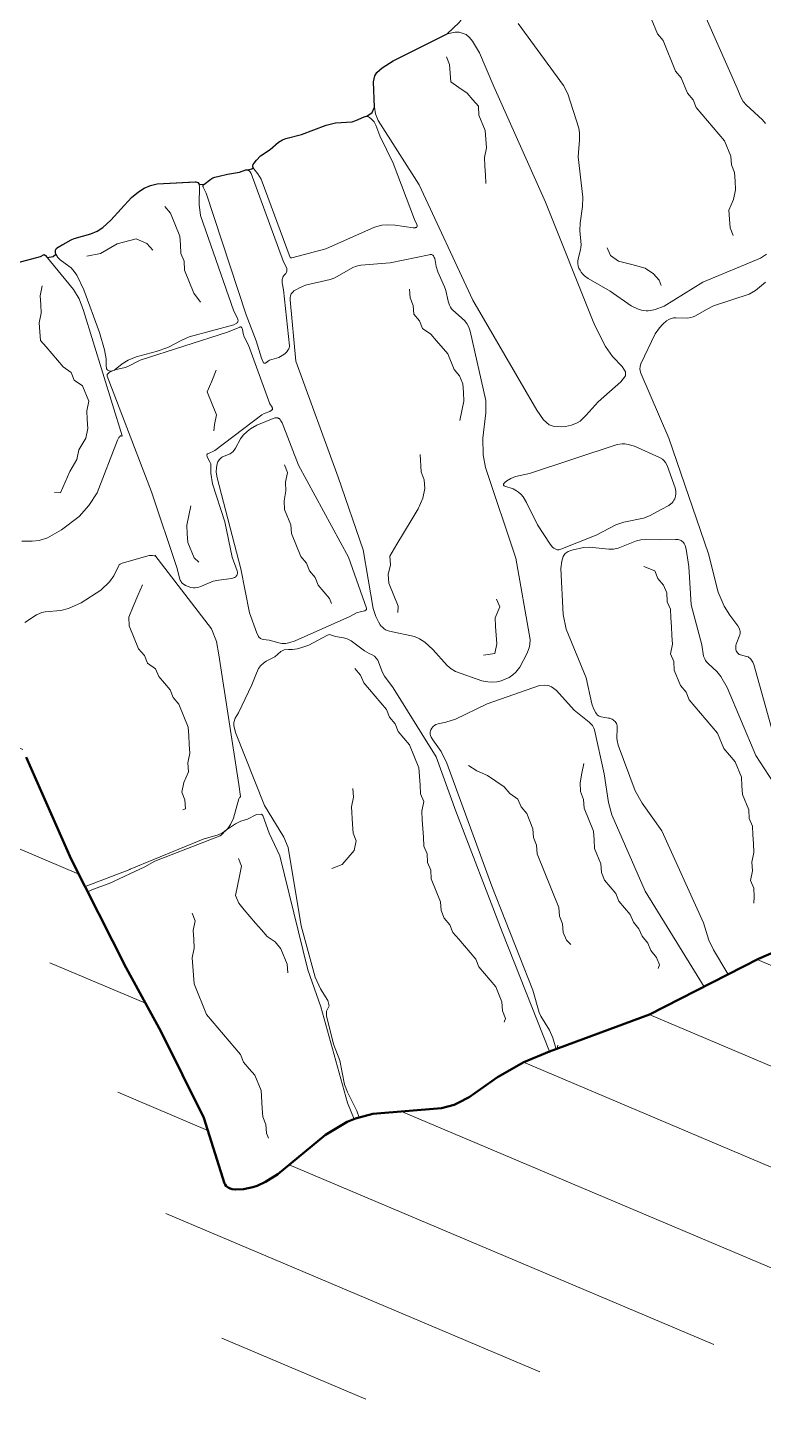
# Model space of a CAD drawing. Header units: millimetres. Extents: x -3113 to 15022, y -19591 to 4665.
# Drawn here: x -1673 to -1113, y -14263 to -13203 of the extents above; entities that cross this region are included whole.
import ezdxf

# ---------------------------------------------------------------- set-up
doc = ezdxf.new("R2010")
doc.units = ezdxf.units.MM
for name, color, linetype, lineweight in [('0A-cutline', 7, 'Continuous', 50), ('0A-detail', 7, 'Continuous', 18), ('0A-detail-detail', 7, 'Continuous', 13), ('0T-hatch', 7, 'Continuous', 9)]:
    doc.layers.add(name, color=color, linetype=linetype, lineweight=lineweight)
picture_1 = doc.add_image_def('image7.png', size_in_pixel=(1920, 1080))

msp = doc.modelspace()

# ---------------------------------------------------------------- hatches: boundary and pattern name
at = {"layer": '0T-hatch'}
h = msp.add_hatch(dxfattribs=at)
h.set_pattern_fill('JIS_WOOD', color=256, scale=100)
h.set_pattern_definition([(337.0514, (1306.61, -963.68), (27.57044, 65.1143), [])])
h.paths.add_polyline_path([(-1022.4, -13893), (-1080.8, -13898.9), (-1091.2, -13901.2), (-1116.5, -13912.2), (-1199.3, -13954.5), (-1269.9, -13980.7), (-1270.4, -13981.5), (-1270.5, -13981), (-1275.5, -13982.8), (-1295.1, -13990.8), (-1315.2, -14002.2), (-1342.7, -14021.7), (-1357.8, -14025.8), (-1409.9, -14030.2), (-1423.1, -14033.7), (-1429.4, -14036.3), (-1446, -14046.2), (-1482.4, -14076), (-1496.2, -14085), (-1514.8, -14088.9), (-1522.1, -14085.3), (-1538.7, -14033.2), (-1571, -13967.7), (-1597.7, -13919.1), (-1639.5, -13836.2), (-1673.9, -13758.6), (-1707, -13680.6), (-1742.1, -13588.4), (-1767.3, -13492.5), (-1786.2, -13412.5), (-1804, -13373.9), (-1849.1, -13290.4), (-1874.2, -13233), (-1902.2, -13138.2), (-1931.6, -13043.7), (-1948.7, -12997.4), (-1985.3, -12921), (-2024, -12845.7), (-2050.4, -12788.7), (-2053.6, -12784.1), (-2054.4, -12779.9), (-2059.5, -12769), (-2087.7, -12701.4), (-2092.8, -12610.5), (-2093.8, -12575.9), (-2097.3, -12551.1), (-2106.2, -12512.8), (-2120, -12469.2), (-2138.2, -12429.3), (-2158.7, -12386.4), (-2145.8, -12392.7), (-2142.8, -12393.6), (-2139.7, -12394), (-2107.1, -12392.7), (-2101, -12399.4), (-2097.8, -12410.1), (-2097.1, -12411.9), (-2096.1, -12413.5), (-2094.9, -12415.1), (-2093.4, -12416.4), (-2091.7, -12417.5), (-2090, -12418.2), (-2088.2, -12418.4), (-2086.4, -12418.1), (-2084.7, -12417.4), (-2081.3, -12415.6), (-2076.2, -12413.4), (-2073, -12411.7), (-2060.7, -12402.8), (-2002.2, -12379.7), (-1994.3, -12375.4), (-1986.7, -12369.6), (-1985.4, -12368.2), (-1984.8, -12366.6), (-1985.1, -12364.9), (-1987, -12359.2), (-1987.1, -12350), (-1989, -12333.4), (-1996.5, -12302.8), (-1994, -12301.5), (-1990.5, -12306.6), (-1991, -12313.2), (-1991, -12315.3), (-1990.8, -12316.5), (-1990.3, -12318), (-1989.6, -12319.4), (-1988.3, -12321), (-1987.5, -12321.8), (-1986.3, -12322.6), (-1979.5, -12326.1), (-1973.9, -12330.3), (-1972.6, -12331), (-1971.1, -12331.3), (-1969.7, -12331.2), (-1968.1, -12330.8), (-1966.8, -12330.3), (-1955.6, -12324.2), (-1934.8, -12317.2), (-1913.4, -12306.4), (-1912.1, -12305.4), (-1910.9, -12303.8), (-1910.6, -12303), (-1910.5, -12301.5), (-1910.8, -12299.9), (-1911.2, -12298.3), (-1916.9, -12283.5), (-1920, -12274.5), (-1921.1, -12272.6), (-1921.7, -12271.9), (-1922.8, -12270.9), (-1924, -12270), (-1928.4, -12267.7), (-1923.3, -12265.1), (-1922.4, -12266.3), (-1921.2, -12267.4), (-1914.7, -12272.3), (-1911.1, -12280.8), (-1910.4, -12282.1), (-1904.6, -12290.2), (-1904.9, -12299), (-1904.6, -12300.7), (-1904, -12302.2), (-1903, -12303.3), (-1901.7, -12303.7), (-1900.1, -12303.5), (-1889.3, -12301), (-1883.5, -12298.6), (-1875.6, -12293.8), (-1848.5, -12270.7), (-1846.8, -12268.1), (-1846.1, -12266.8), (-1845.6, -12265.3), (-1844.8, -12262.3), (-1841, -12225.4), (-1830.8, -12221), (-1824.7, -12226.1), (-1823.9, -12226.6), (-1823, -12226.9), (-1814.2, -12229), (-1808.7, -12229.7), (-1802.4, -12229.5), (-1796.1, -12228.3), (-1793.1, -12227.2), (-1792.3, -12226.7), (-1791.6, -12226.2), (-1790.7, -12225.2), (-1786.7, -12219.6), (-1781.4, -12216.4), (-1764.6, -12209.3), (-1758.1, -12205.8), (-1756, -12204.1), (-1754.2, -12202.1), (-1748, -12192.8), (-1737.4, -12182.9), (-1722.6, -12177.4), (-1719.7, -12184.7), (-1718.4, -12192.2), (-1715.7, -12202.6), (-1713, -12220.1), (-1712.2, -12222.3), (-1711.2, -12224), (-1710, -12225.3), (-1708.5, -12225.8), (-1706.5, -12225.6), (-1704.1, -12224.6), (-1694.3, -12219.3), (-1628.1, -12196), (-1610.8, -12185.5), (-1603.3, -12179.1), (-1600.8, -12176), (-1599.6, -12173.9), (-1599.1, -12172.5), (-1598.5, -12170.6), (-1598.2, -12168.7), (-1598.1, -12167.4), (-1600, -12149.1), (-1603, -12137.9), (-1597.8, -12126.4), (-1584.1, -12120.5), (-1495.6, -12074.7), (-1483.4, -12069.2), (-1474.5, -12087.8), (-1473.2, -12089.6), (-1471.7, -12091.1), (-1470.5, -12092), (-1469.3, -12092.6), (-1467.9, -12092.9), (-1466.7, -12092.9), (-1461.3, -12091.7), (-1454.4, -12092.9), (-1451.6, -12093.1), (-1449, -12092.9), (-1446.2, -12092.3), (-1442.3, -12090.8), (-1421.8, -12079.5), (-1416.3, -12075.2), (-1413.4, -12072.1), (-1412.6, -12070.9), (-1412.1, -12069.4), (-1412.1, -12068.3), (-1413.1, -12064.5), (-1413.5, -12058.7), (-1414.4, -12054.7), (-1419.8, -12040.5), (-1415.9, -12038.7), (-1333.2, -11983.3), (-1319.3, -11971.6), (-1310.9, -11961.8), (-1304.2, -11950.3), (-1292.2, -11916.3), (-1290.2, -11905.4), (-1290.1, -11894), (-1293, -11877.6), (-1334.6, -11786.8), (-1368.7, -11709.4), (-1398.5, -11614.4), (-1435.7, -11521.8), (-1449, -11476.5), (-1450.7, -11472.9), (-1451.9, -11471.1), (-1453, -11469.9), (-1454.2, -11468.9), (-1456.1, -11467.8), (-1458.1, -11467), (-1461.5, -11466.3), (-1466.2, -11466.2), (-1472.2, -11467), (-1481.2, -11470), (-1515.3, -11475.4), (-1518.6, -11476.5), (-1523.2, -11478.8), (-1526.2, -11480.8), (-1529, -11483.2), (-1540.1, -11495.2), (-1552, -11492), (-1553.7, -11491.8), (-1554.6, -11491.9), (-1556.2, -11492.1), (-1558.7, -11492.9), (-1568.5, -11498), (-1587.2, -11504.9), (-1608.2, -11515.4), (-1619.3, -11516.8), (-1639, -11516.5), (-1652.8, -11514.4), (-1661.9, -11512.3), (-1665.3, -11512), (-1667, -11512), (-1670.6, -11512.6), (-1693.7, -11520.5), (-1724.1, -11522.4), (-1725.8, -11522.8), (-1729.2, -11523.9), (-1732.3, -11525.5), (-1735.1, -11527.6), (-1736.3, -11528.9), (-1747.1, -11544.2), (-1759, -11558.2), (-1774.6, -11580.9), (-1783.4, -11583.8), (-1799.7, -11581.4), (-1803.3, -11581.2), (-1808.4, -11581.9), (-1815.6, -11584.5), (-1823.5, -11589), (-1836.6, -11574.6), (-1879, -11484.2), (-1912.6, -11406.6), (-1928.6, -11367.5), (-1974.9, -11386.4), (-1958.7, -11426), (-1924.6, -11504.8), (-1878.6, -11602.8), (-2209.7, -12395.6), (-2183.5, -12450.5), (-2166.8, -12487.2), (-2154.4, -12526), (-2146.5, -12560.2), (-2143.7, -12580.2), (-2142.7, -12612.7), (-2137.1, -12712.7), (-2105.3, -12789.1), (-2068.9, -12867.6), (-2030.1, -12943.2), (-1994.8, -13017), (-1978.9, -13059.8), (-1950.1, -13152.7), (-1921.3, -13250.1), (-1894.1, -13312.3), (-1848.8, -13396.2), (-1833.7, -13428.9), (-1815.8, -13504.6), (-1789.8, -13603.7), (-1753.3, -13699.2), (-1719.8, -13778.4), (-1684.7, -13857.6), (-1642, -13942.4), (-1615.4, -13990.8), (-1585.2, -14051.9), (-1569.1, -14102.7), (-1498.2, -14260.3), (-689.4, -14133.8), (-219.7, -14754.3), (-180.8, -14739), (-152.6, -14664.2), (-150.5, -14645.3), (-150.4, -14638.2), (-151.9, -14624.1), (-154.5, -14614.1), (-185.5, -14549.8), (-227.5, -14460.3), (-261.1, -14367.6), (-295.8, -14275.4), (-338.5, -14186.4), (-373.8, -14094.5), (-405.1, -14001.4), (-429.6, -13934.3), (-432.4, -13928.7), (-434.4, -13926), (-435.4, -13924.9), (-436.7, -13923.7), (-438.7, -13922.5), (-440.1, -13921.8), (-443, -13920.8), (-463.4, -13917.3), (-481.5, -13911.6), (-506.3, -13906.5), (-513, -13897.9), (-516.9, -13889.4), (-548.2, -13796.3), (-565.1, -13749.5), (-565.9, -13748), (-567.9, -13745.2), (-569.1, -13743.9), (-571.1, -13742.4), (-572.6, -13741.5), (-575.7, -13740.3), (-579.6, -13739.4), (-586.7, -13738.8), (-590.2, -13738.8), (-631.1, -13745.4), (-724.1, -13779.8), (-759.7, -13792.9), (-804.9, -13802.4), (-811.4, -13804.9), (-872, -13835.7), (-962.5, -13867.7)])
h.paths.add_polyline_path([(-1903.6, -11729.3), (-1787.8, -12015.1), (-1628.5, -11950.6), (-1744.3, -11664.7)], flags=24)
h.paths.add_polyline_path([(-832.6, -14046.5), (-716.8, -14332.4), (-557.5, -14267.9), (-673.3, -13982)], flags=24)

# ---------------------------------------------------------------- linework, layer by layer
at = {"layer": '0A-cutline', "lineweight": 30}
msp.add_lwpolyline([(-1681, -13382.2), (-1662.9, -13377.4), (-1660.2, -13375.8), (-1659.2, -13376.5), (-1657.8, -13378.1), (-1653.4, -13377.4), (-1651.2, -13375.6), (-1651.6, -13374.3), (-1651.6, -13372.6), (-1651, -13371.6), (-1650, -13370.6), (-1639.6, -13364.6), (-1637.2, -13363.6), (-1637.2, -13363.6), (-1624.7, -13360.2), (-1619.9, -13358.1), (-1615.5, -13355.2), (-1609.5, -13349.8), (-1593.8, -13332.5), (-1588.4, -13328), (-1584, -13325.3), (-1579.2, -13323.3), (-1574.2, -13322), (-1544.6, -13320.5), (-1543.1, -13321), (-1542.1, -13322.3), (-1538.7, -13322.6), (-1533.4, -13318.4), (-1531.8, -13317.5), (-1530.2, -13316.9), (-1526.9, -13316.3), (-1520.7, -13314.6), (-1511.4, -13313.2), (-1506.6, -13311.3), (-1505.1, -13311.3), (-1502.1, -13310.7), (-1501.1, -13309.8), (-1501.4, -13308.5), (-1501, -13307.3), (-1500.4, -13306.3), (-1498.5, -13303.9), (-1495.4, -13300.8), (-1488.2, -13295.8), (-1481.8, -13290.4), (-1478.8, -13288.5), (-1476.3, -13287.4), (-1464.3, -13284.4), (-1445.5, -13277.3), (-1438.5, -13275.6), (-1425.7, -13274.7), (-1422.9, -13273.9), (-1416.5, -13270.9), (-1414.5, -13270.6), (-1410.6, -13267.8), (-1408.7, -13263.6), (-1409.4, -13244.3), (-1408.5, -13239.9), (-1407, -13237.2), (-1402.8, -13233.7), (-1394.6, -13228.4), (-1353.5, -13207.9), (-1344.4, -13199.1)], dxfattribs=at)
at = {"layer": '0A-cutline'}
msp.add_lwpolyline([(-1091.2, -13901.2), (-1116.5, -13912.2), (-1199.3, -13954.5), (-1275.5, -13982.8), (-1295.1, -13990.8), (-1315.2, -14002.2), (-1336.6, -14017.4), (-1345, -14021.9), (-1348.2, -14023.2), (-1357.8, -14025.8), (-1409.9, -14030.2), (-1423.1, -14033.7), (-1429.4, -14036.3), (-1446, -14046.2), (-1482.4, -14076), (-1491.6, -14082), (-1498, -14085), (-1501.4, -14086.1), (-1508.5, -14087.6), (-1514.3, -14087.8), (-1517, -14087.5), (-1518.7, -14087), (-1520.2, -14086.3), (-1521.5, -14085.2), (-1522.4, -14083.9), (-1522.8, -14083.2), (-1538.7, -14033.2), (-1571, -13967.7), (-1597.7, -13919.1), (-1639.5, -13836.2), (-1673.9, -13758.6)], dxfattribs=at)
at = {"layer": '0A-detail'}
for points in [[(-1111.1, -13276.2), (-1113.5, -13273.2), (-1125.8, -13262), (-1128, -13259.4), (-1129.9, -13256.1), (-1132.6, -13249.3), (-1132.6, -13249.3), (-1170.9, -13162.3)], [(-1329.2, -13172.9), (-1333.7, -13181.2), (-1338.3, -13191.1), (-1344.4, -13199.1), (-1353.5, -13207.9)], [(-1299.4, -13199.9), (-1264.9, -13247.2), (-1261.5, -13253.6), (-1253.2, -13279.6), (-1252.6, -13283.1), (-1252.6, -13288.5), (-1253.6, -13301.4), (-1250.1, -13332.2), (-1250.3, -13339.3), (-1252.3, -13352), (-1252.4, -13357.5), (-1251.5, -13368.4), (-1251.6, -13370.2), (-1251.9, -13372.3), (-1253.7, -13379.1), (-1253.9, -13380.9), (-1253.9, -13382.7), (-1253.6, -13384.6), (-1253.1, -13386.3), (-1252.3, -13387.8), (-1251.3, -13389.4), (-1250.2, -13390.8), (-1249, -13392), (-1246.1, -13394.1), (-1229.3, -13403.7), (-1213.4, -13414.9), (-1208.6, -13417.2), (-1205.4, -13418.2), (-1202, -13418.7), (-1200.3, -13418.7), (-1198.4, -13418.5), (-1195.1, -13417.8), (-1188.2, -13415.1), (-1158.8, -13396.9), (-1115, -13378.6), (-1110.3, -13375.7)], [(-1408.7, -13263.6), (-1410.6, -13267.8), (-1414.7, -13270.7)], [(-1501.1, -13309.7), (-1502.1, -13310.7), (-1505.3, -13311.4)], [(-1538.7, -13322.6), (-1542.3, -13322.3)], [(-1677.2, -13594), (-1669.4, -13594.2), (-1664, -13593.5), (-1657.7, -13591.5), (-1646.9, -13585.6), (-1633.6, -13575.3), (-1626.1, -13567), (-1619.9, -13557.3), (-1604.4, -13517.2), (-1603.3, -13515.3), (-1602.8, -13514.6), (-1602.4, -13514.3), (-1602.2, -13514.1), (-1602, -13514), (-1601.9, -13514), (-1601.8, -13514), (-1601.7, -13514), (-1601.6, -13514), (-1601.1, -13514.1), (-1601, -13514.2), (-1601, -13514.2), (-1601, -13514.2), (-1601, -13514.2), (-1601, -13514.1), (-1601, -13514.1), (-1601, -13514.1), (-1600.9, -13514.1), (-1600.9, -13514.1), (-1600.9, -13514.1), (-1600.9, -13514.1), (-1600.9, -13514.1), (-1600.9, -13514), (-1600.9, -13513.9), (-1630.2, -13418.5), (-1633.5, -13409.7), (-1637.8, -13402.5), (-1658.9, -13376.9), (-1659.5, -13376.3), (-1659.8, -13376.1), (-1660, -13376), (-1660.1, -13376), (-1660.2, -13376), (-1660.3, -13376), (-1660.4, -13376), (-1660.5, -13376), (-1662.9, -13377.4), (-1681, -13382.2)], [(-1651.2, -13375.6), (-1653.4, -13377.4), (-1657.8, -13378.1)], [(-1111.2, -13396.8), (-1118.7, -13403.2), (-1123.6, -13406.1), (-1150.8, -13414.9), (-1156.1, -13417.6), (-1164.4, -13422.6), (-1166.2, -13423.3), (-1167.9, -13423.9), (-1170.3, -13424.4), (-1179.3, -13424), (-1181.2, -13424.1), (-1182, -13424.3), (-1183, -13424.6), (-1184.7, -13425.4), (-1186.4, -13426.4), (-1189.3, -13428.9), (-1191.9, -13431.6), (-1195, -13436.3), (-1206, -13459.1), (-1206.5, -13460.9), (-1206.6, -13461.7), (-1206.7, -13462.6), (-1206.5, -13464.4), (-1206.1, -13466.3), (-1184.7, -13515.8), (-1154.5, -13603.7), (-1147.1, -13632.9), (-1142.5, -13643.5), (-1138.3, -13650.4), (-1132.1, -13658.6), (-1131.2, -13660.3), (-1130.9, -13661.1), (-1130.6, -13662), (-1130.5, -13662.8), (-1130.4, -13663.6), (-1130.5, -13664.5), (-1130.7, -13665.4), (-1133.5, -13672.6), (-1133.7, -13673.6), (-1133.8, -13674.6), (-1133.8, -13675.2), (-1133.7, -13676.6), (-1133.4, -13677.5), (-1133, -13678.4), (-1132.5, -13679.2), (-1132, -13679.7), (-1131.1, -13680.4), (-1130.2, -13680.7), (-1125.5, -13681.9), (-1124.4, -13682.3), (-1123.8, -13682.7), (-1123, -13683.2), (-1122.4, -13683.9), (-1121.8, -13684.6), (-1120.8, -13686.3), (-1120, -13688.1), (-1101, -13756.4)], [(-1169.4, -13613.5), (-1171.5, -13600.3), (-1172.3, -13597.5), (-1173, -13595.9), (-1173.5, -13595.2), (-1174, -13594.5), (-1174.7, -13594), (-1175.3, -13593.6), (-1176, -13593.3), (-1176.8, -13593), (-1177.6, -13592.9), (-1179.5, -13592.8), (-1191.5, -13593.2), (-1202.4, -13592.8), (-1205.9, -13593.1), (-1209.4, -13593.9), (-1223.2, -13599.4), (-1226.7, -13600.1), (-1230.4, -13600.2), (-1245.2, -13598.6), (-1249.7, -13598.9), (-1258.5, -13601), (-1261.4, -13602), (-1262.2, -13602.4), (-1262.9, -13602.9), (-1263.5, -13603.4), (-1264.2, -13604.2), (-1264.6, -13605), (-1265.1, -13605.8), (-1266.2, -13609.4), (-1266.9, -13614.9), (-1265, -13650), (-1262.8, -13661.2), (-1247.7, -13698.3), (-1243.3, -13718), (-1242, -13721.5), (-1240.3, -13724.9), (-1239.8, -13725.6), (-1238.9, -13726.6), (-1238.5, -13726.9), (-1237.8, -13727.3), (-1237, -13727.6), (-1236.1, -13727.9), (-1230.5, -13728.8), (-1229.5, -13729), (-1228.6, -13729.3), (-1227.8, -13729.7), (-1227, -13730.2), (-1226.2, -13730.8), (-1225.6, -13731.5), (-1225, -13732.3), (-1224.6, -13733), (-1224.3, -13733.8), (-1224.1, -13734.6), (-1223.9, -13736.4), (-1224.2, -13744.1), (-1224, -13746), (-1223.2, -13749.5), (-1210.4, -13784.2), (-1205, -13793.7), (-1190.1, -13814.7), (-1158.2, -13884.7), (-1154.2, -13897.9), (-1150.8, -13905.2), (-1140.5, -13922.3), (-1139.9, -13923.6), (-1139.8, -13924.1), (-1139.8, -13924.1)], [(-1629.1, -13856.9), (-1628.3, -13856.7), (-1594.9, -13844), (-1594.8, -13843.9), (-1594.7, -13843.9), (-1594.7, -13843.9), (-1594.7, -13843.9), (-1594.7, -13843.9), (-1594.7, -13843.9), (-1594.7, -13843.9), (-1594.7, -13843.9), (-1594.7, -13843.9), (-1594.7, -13843.9), (-1594.7, -13843.9), (-1594.7, -13843.9), (-1539.1, -13821.1), (-1527.6, -13817.8), (-1524.8, -13816.5), (-1522.5, -13814.9), (-1520.4, -13812.8), (-1518.3, -13809.9), (-1516.1, -13805), (-1512.1, -13790.3), (-1511.8, -13789.7), (-1511.6, -13789.4), (-1511.5, -13789.3), (-1511.4, -13789.2), (-1511.3, -13789.2), (-1511.2, -13789.1), (-1511.1, -13789.1), (-1510.8, -13789.1), (-1510.8, -13789.1), (-1510.8, -13789.1), (-1510.8, -13789), (-1510.7, -13789), (-1510.7, -13789), (-1510.7, -13789), (-1510.7, -13789), (-1510.7, -13788.9), (-1510.7, -13788.9), (-1510.6, -13788.5), (-1512, -13779.3), (-1527.2, -13680.6), (-1529, -13670.5), (-1532.7, -13660.9), (-1575.8, -13604.8), (-1575.8, -13604.8), (-1575.8, -13604.8), (-1575.8, -13604.8), (-1575.4, -13605.3), (-1575.3, -13605.4), (-1575.3, -13605.5), (-1575.3, -13605.5), (-1575.3, -13605.5), (-1575.3, -13605.6), (-1575.3, -13605.6), (-1575.3, -13605.6), (-1575.3, -13605.6), (-1575.3, -13605.6), (-1575.4, -13605.6), (-1575.4, -13605.6), (-1575.4, -13605.6), (-1575.5, -13605.6), (-1577.8, -13605.1), (-1580.3, -13605.1), (-1600.8, -13610.8), (-1601.8, -13611.3), (-1602.4, -13611.7), (-1603, -13612.2), (-1603.6, -13613.1), (-1607.1, -13620.5), (-1610.3, -13625.1), (-1617, -13631.4), (-1632.1, -13641.1), (-1641.6, -13645.4), (-1647.4, -13646.9), (-1659.5, -13647.8), (-1661.9, -13648.4), (-1666, -13650.3), (-1674.8, -13656)], [(-1169.4, -13613.5), (-1167.6, -13642.6), (-1159.7, -13673), (-1158.2, -13681.6), (-1157.9, -13682.7), (-1157.4, -13683.8), (-1156.8, -13685), (-1156.2, -13685.8), (-1154.6, -13687.5), (-1148.1, -13693.3), (-1145.1, -13697.1), (-1140.4, -13705.6), (-1118.4, -13757.3), (-1105.4, -13777.6)], [(-1275.5, -13982.8), (-1311.6, -13891.5), (-1346.7, -13799.8), (-1361.9, -13758.2), (-1394.4, -13705.8), (-1401, -13696.8), (-1402.6, -13694), (-1406.3, -13684.8), (-1408.7, -13681.6), (-1410.5, -13680.6), (-1412.9, -13679.6), (-1416.3, -13677.6), (-1426.5, -13669.9), (-1429.4, -13668.5), (-1432.2, -13667.8), (-1438.4, -13666.6), (-1443, -13665.3), (-1444.5, -13665.7), (-1458.8, -13673.2), (-1464.8, -13675.4), (-1467.7, -13676.1), (-1471.1, -13676.5), (-1474.1, -13676.5), (-1477.6, -13676.9), (-1479.9, -13678.2), (-1484.5, -13682.1), (-1491.2, -13685.5), (-1493.2, -13686.9), (-1495.5, -13689.1), (-1497, -13691.1), (-1498.6, -13694.6), (-1502, -13703.6), (-1512.2, -13724.7), (-1514.8, -13729), (-1515.8, -13732.1), (-1515.9, -13734.5), (-1514.5, -13739.7), (-1492.4, -13795.3), (-1477.7, -13819.4), (-1474.5, -13827.3), (-1464.5, -13887.1), (-1453.9, -13926.2), (-1449.9, -13935), (-1444.3, -13943.9), (-1443.1, -13948), (-1445.2, -13951.9), (-1445.3, -13955.6), (-1439.9, -13977.1), (-1435, -13989.6), (-1431.5, -14007.8), (-1429.3, -14013.7), (-1422.2, -14027.9), (-1420.5, -14033)], [(-1157.9, -13933.4), (-1202.8, -13860.6), (-1228.2, -13802.4), (-1230.6, -13793), (-1233.9, -13771.2), (-1241.3, -13737.8), (-1241.7, -13736.6), (-1242.2, -13735.6), (-1242.8, -13734.5), (-1243.6, -13733.6), (-1245.4, -13732), (-1256.8, -13722.8), (-1270.3, -13707.7), (-1272.1, -13706.2), (-1274.1, -13705), (-1275.7, -13704.3), (-1277.3, -13704), (-1279.5, -13703.8), (-1283.1, -13704.1), (-1323, -13718), (-1347, -13729.7), (-1354.5, -13731.9), (-1360.3, -13733.1), (-1362, -13733.8), (-1363, -13734.4), (-1363.8, -13735), (-1364.4, -13735.6), (-1365.2, -13736.6), (-1365.8, -13737.7), (-1366.1, -13738.3), (-1366.3, -13739.2), (-1366.4, -13740), (-1366.4, -13740.5), (-1366.4, -13741.1), (-1366.1, -13742.2), (-1365.7, -13743.3), (-1364.4, -13745.5), (-1358.1, -13754.2), (-1353.6, -13763.1), (-1319.3, -13856.7), (-1288.1, -13936), (-1283.4, -13952.9), (-1282.2, -13955.7), (-1275.4, -13966.4), (-1273.1, -13972.2), (-1270.8, -13980.1), (-1270.6, -13980.5), (-1270.4, -13980.8), (-1270.3, -13980.9), (-1270.3, -13981), (-1270.2, -13981), (-1270.1, -13981), (-1270, -13980.9), (-1269.9, -13980.7), (-1269.8, -13980.5), (-1269.2, -13977.9)], [(-1522.8, -13815), (-1514.6, -13809.3), (-1510.5, -13807.4), (-1505.4, -13805.7), (-1498.5, -13802.2), (-1494.7, -13802.1), (-1493.6, -13803.1), (-1489, -13816.5), (-1480.7, -13833.7), (-1459.4, -13920.6), (-1449.5, -13948.6), (-1429.2, -14021.9), (-1424.3, -14034.2)], [(-1522.8, -13815), (-1524, -13816.4), (-1525.2, -13817.7), (-1526.2, -13818.4), (-1575.8, -13837.8), (-1583.6, -13842), (-1610.6, -13854.8), (-1623.3, -13859.3), (-1627, -13861.2)]]:
    msp.add_lwpolyline(points, dxfattribs=at)
for points in [[(-1242.8, -13425.6), (-1278.6, -13336), (-1317.9, -13247.8), (-1328.7, -13222.4), (-1334.2, -13213.5), (-1336.3, -13210.7), (-1339, -13208.4), (-1344.4, -13206.6), (-1347.2, -13206.6), (-1353.5, -13207.9), (-1394.6, -13228.4), (-1402.8, -13233.7), (-1407, -13237.2), (-1408.5, -13239.9), (-1409.4, -13244.3), (-1408.7, -13263.6), (-1407.9, -13268.7), (-1405.9, -13273.9), (-1374.6, -13322.7), (-1333.8, -13410.5), (-1285.2, -13494.4), (-1280.2, -13501.8), (-1275.7, -13505.5), (-1272.8, -13506.5), (-1266.7, -13507), (-1263.4, -13506.8), (-1258.7, -13505.8), (-1254.5, -13504.1), (-1252.2, -13502.7), (-1247.6, -13498.2), (-1238.4, -13487.9), (-1221.2, -13472.7), (-1217.6, -13468.1), (-1217.6, -13465.2), (-1220.2, -13461.2), (-1227.5, -13453.4), (-1232.8, -13445.8), (-1240.9, -13429.8)], [(-1378.3, -13349.1), (-1394.5, -13306.2), (-1404.6, -13285.6), (-1407.7, -13277.4), (-1409.1, -13274.9), (-1410.4, -13273.2), (-1411.5, -13272.2), (-1412.4, -13271.6), (-1413.4, -13271.1), (-1414.1, -13270.8), (-1414.7, -13270.7), (-1415.4, -13270.7), (-1416, -13270.8), (-1416.7, -13271), (-1422.9, -13273.9), (-1425.7, -13274.7), (-1438.5, -13275.6), (-1445.5, -13277.3), (-1464.3, -13284.4), (-1476.3, -13287.4), (-1478.8, -13288.5), (-1481.8, -13290.4), (-1488.2, -13295.8), (-1495.4, -13300.8), (-1498.5, -13303.9), (-1500.4, -13306.3), (-1501, -13307.3), (-1501.2, -13308), (-1501.3, -13308.3), (-1501.3, -13308.6), (-1501.3, -13309), (-1501.2, -13309.3), (-1501.1, -13309.6), (-1501, -13309.9), (-1500.6, -13310.5), (-1497.4, -13314.3), (-1494.9, -13318.6), (-1472.8, -13378), (-1472.7, -13378.2), (-1472.6, -13378.3), (-1472.5, -13378.3), (-1472.4, -13378.4), (-1472.2, -13378.4), (-1472.1, -13378.5), (-1471.7, -13378.5), (-1445.7, -13371.5), (-1408.6, -13355.1), (-1403.1, -13353.6), (-1398.8, -13353.2), (-1393, -13353.5), (-1379.4, -13355.6), (-1378.1, -13355.5), (-1377.7, -13355.5), (-1377.4, -13355.4), (-1377.1, -13355.3), (-1376.8, -13355.2), (-1376.7, -13355.1), (-1376.6, -13355), (-1376.5, -13354.9), (-1376.4, -13354.7), (-1376.4, -13354.6), (-1376.3, -13354.5), (-1376.3, -13354.3), (-1376.3, -13354.2), (-1376.3, -13353.8), (-1376.5, -13353.1), (-1378.3, -13349.1)], [(-1478, -13381.3), (-1502.7, -13314.1), (-1503.3, -13313), (-1503.8, -13312.4), (-1504.3, -13312), (-1504.6, -13311.8), (-1504.9, -13311.6), (-1505.2, -13311.4), (-1505.5, -13311.4), (-1505.8, -13311.3), (-1506.1, -13311.3), (-1506.4, -13311.3), (-1507, -13311.5), (-1511.4, -13313.2), (-1520.7, -13314.6), (-1526.9, -13316.3), (-1530.2, -13316.9), (-1531.8, -13317.5), (-1533.4, -13318.4), (-1538.7, -13322.6), (-1538.9, -13322.9), (-1539.1, -13323.1), (-1539.2, -13323.4), (-1539.3, -13323.6), (-1539.3, -13324), (-1539.2, -13324.3), (-1539.1, -13324.6), (-1536.8, -13329.1), (-1506.3, -13421.9), (-1498.7, -13441.7), (-1494.8, -13454.7), (-1493.4, -13457.9), (-1493.2, -13458.2), (-1493, -13458.4), (-1492.9, -13458.5), (-1492.8, -13458.6), (-1492.6, -13458.7), (-1492.5, -13458.7), (-1492.4, -13458.7), (-1492.3, -13458.7), (-1492.1, -13458.7), (-1492, -13458.6), (-1491.7, -13458.5), (-1489.5, -13456.8), (-1488.6, -13456.3), (-1481.6, -13454.2), (-1478.9, -13452.8), (-1476.9, -13451.4), (-1475.5, -13449.9), (-1474.7, -13448.8), (-1474, -13447.6), (-1473.7, -13446.9), (-1473.5, -13446), (-1473.4, -13445.3), (-1477.9, -13402.7), (-1479, -13397.4), (-1479.1, -13395.9), (-1479, -13394.6), (-1478.8, -13394), (-1478.5, -13393), (-1478.1, -13392.4), (-1477.7, -13391.9), (-1476.3, -13390.4), (-1476, -13389.8), (-1475.7, -13389.2), (-1475.5, -13388.5), (-1475.4, -13387.9), (-1475.4, -13387.2), (-1475.5, -13386.5), (-1475.7, -13385.8), (-1478, -13381.3)], [(-1618.1, -13435.3), (-1629.9, -13402.7), (-1635.4, -13391.6), (-1637.4, -13388.7), (-1639.7, -13386.1), (-1641.3, -13384.7), (-1648.1, -13380), (-1649.3, -13378.7), (-1649.8, -13378.1), (-1650.6, -13376.9), (-1651.2, -13375.6), (-1651.4, -13374.7), (-1651.6, -13373.8), (-1651.6, -13373.4), (-1651.5, -13372.9), (-1651.4, -13372.5), (-1651.3, -13372.1), (-1651.1, -13371.8), (-1650.9, -13371.5), (-1650.3, -13370.9), (-1649.6, -13370.4), (-1639.6, -13364.6), (-1637.2, -13363.6), (-1624.7, -13360.2), (-1619.9, -13358.1), (-1615.5, -13355.2), (-1609.5, -13349.8), (-1593.8, -13332.5), (-1588.4, -13328), (-1584, -13325.3), (-1579.2, -13323.3), (-1574.2, -13322), (-1545.3, -13320.6), (-1544.4, -13320.6), (-1544, -13320.7), (-1543.7, -13320.8), (-1543.3, -13321), (-1543.1, -13321.1), (-1542.8, -13321.4), (-1542.6, -13321.6), (-1542.4, -13321.9), (-1542.3, -13322.3), (-1542.1, -13323.1), (-1542, -13323.9), (-1542.3, -13337.8), (-1541.2, -13346.2), (-1515.7, -13419.1), (-1513.1, -13424.4), (-1512.8, -13425.3), (-1512.7, -13425.7), (-1512.6, -13426), (-1512.6, -13426.4), (-1512.7, -13426.8), (-1512.8, -13427.1), (-1512.9, -13427.4), (-1513.2, -13427.7), (-1513.4, -13428), (-1514.1, -13428.5), (-1515.8, -13429.3), (-1549.9, -13438.6), (-1555.4, -13441), (-1566.1, -13446.7), (-1575, -13449.7), (-1590, -13453.7), (-1596.3, -13456.4), (-1600.9, -13459.2), (-1606, -13463.4), (-1606.7, -13463.9), (-1607.5, -13464.2), (-1608.3, -13464.5), (-1609.1, -13464.6), (-1609.5, -13464.7), (-1610.1, -13464.6), (-1610.8, -13464.4), (-1611.2, -13464.2), (-1611.6, -13464), (-1611.9, -13463.8), (-1612.2, -13463.5), (-1612.4, -13463.1), (-1612.6, -13462.8), (-1612.7, -13462.4), (-1612.8, -13461.9), (-1612.9, -13461), (-1613, -13455.3), (-1614.3, -13448.5), (-1618.1, -13435.3)], [(-1323.9, -13496.4), (-1323.9, -13486.9), (-1335.8, -13434.1), (-1337, -13431.1), (-1338.5, -13428.4), (-1340.2, -13426), (-1349, -13418.3), (-1350.1, -13417.2), (-1351, -13415.9), (-1351.7, -13414.5), (-1352.7, -13411.4), (-1354.5, -13403.3), (-1355.5, -13400.5), (-1360.6, -13389), (-1361.7, -13385.1), (-1362.9, -13378.9), (-1363.2, -13378.1), (-1363.5, -13377.4), (-1363.9, -13376.8), (-1364.4, -13376.4), (-1364.9, -13376.1), (-1365.3, -13375.9), (-1366.3, -13375.9), (-1367.1, -13376), (-1396.7, -13382.3), (-1419.2, -13384), (-1422.3, -13384.7), (-1425.3, -13385.8), (-1439, -13393.6), (-1442.4, -13394.9), (-1461.3, -13399.3), (-1465.8, -13401.1), (-1468.7, -13402.7), (-1470.1, -13403.6), (-1470.7, -13404.2), (-1471.4, -13405), (-1471.7, -13405.3), (-1472.1, -13405.9), (-1472.4, -13406.6), (-1472.6, -13407.3), (-1472.9, -13408.8), (-1472.9, -13410.4), (-1468.5, -13457.1), (-1436.5, -13545.3), (-1417.4, -13600.7), (-1409.7, -13645.5), (-1407.7, -13651.6), (-1405.8, -13655.6), (-1404.4, -13657.9), (-1403.8, -13658.7), (-1402.7, -13659.7), (-1401.5, -13660.7), (-1400.3, -13661.5), (-1397.4, -13662.7), (-1378.4, -13666.8), (-1374.5, -13668.4), (-1370.4, -13671), (-1364.3, -13676.5), (-1353.5, -13688.7), (-1350.4, -13691.2), (-1347, -13693.3), (-1327.1, -13700.4), (-1322.4, -13701.3), (-1319, -13701.4), (-1315.7, -13701.1), (-1312.4, -13700.4), (-1309.2, -13699.3), (-1306.2, -13697.9), (-1303.5, -13696), (-1301.1, -13693.9), (-1298.2, -13690), (-1292.7, -13679.9), (-1291, -13675.4), (-1290.5, -13672.9), (-1290.3, -13669.1), (-1301.2, -13607), (-1324.3, -13538.1), (-1326, -13528.5), (-1326.2, -13515.6), (-1323.9, -13496.4)], [(-1489.5, -13486.8), (-1504.7, -13444.8), (-1507.9, -13438.5), (-1508.6, -13435.9), (-1509.2, -13432.8), (-1509.4, -13432.3), (-1509.6, -13431.8), (-1509.7, -13431.6), (-1509.9, -13431.4), (-1510, -13431.2), (-1510.1, -13431.1), (-1510.3, -13431), (-1510.5, -13431), (-1510.7, -13431), (-1510.9, -13431), (-1511.2, -13431.1), (-1520.6, -13435), (-1587.1, -13456.3), (-1596.5, -13461.2), (-1598.4, -13462), (-1606.4, -13463.6), (-1608.7, -13464.6), (-1610.6, -13465.7), (-1611.8, -13466.7), (-1612, -13466.9), (-1612.1, -13467.1), (-1612.2, -13467.4), (-1612.3, -13467.6), (-1612.3, -13467.8), (-1612.3, -13468.1), (-1612.3, -13468.6), (-1578.5, -13556.6), (-1558.9, -13614.8), (-1557.2, -13622.3), (-1556.7, -13623.8), (-1556, -13624.9), (-1555.6, -13625.5), (-1554.8, -13626.3), (-1553.5, -13627.2), (-1552.6, -13627.8), (-1550.6, -13628.7), (-1548.5, -13629.3), (-1546.4, -13629.6), (-1545.2, -13629.6), (-1543.3, -13629.3), (-1540.3, -13628.4), (-1531.4, -13624.6), (-1527.3, -13623.7), (-1517.6, -13622.6), (-1516.5, -13622.3), (-1515.5, -13621.9), (-1515, -13621.7), (-1514.6, -13621.4), (-1514.2, -13621), (-1513.9, -13620.7), (-1513.6, -13620.2), (-1513.3, -13619.7), (-1513.2, -13619.3), (-1513, -13618.7), (-1513, -13618.2), (-1513, -13617.7), (-1513.2, -13616.6), (-1517, -13606.2), (-1522.7, -13579.4), (-1532, -13550.4), (-1533.2, -13542.3), (-1533.2, -13536.3), (-1533.4, -13535.2), (-1533.7, -13534.2), (-1536, -13529.9), (-1536.2, -13529.3), (-1536.3, -13528.9), (-1536.3, -13528.6), (-1536.3, -13528.4), (-1536.3, -13528.2), (-1536.2, -13528.1), (-1536.1, -13527.9), (-1536, -13527.7), (-1535.8, -13527.6), (-1535.7, -13527.5), (-1530.2, -13525.1), (-1494.6, -13498), (-1492.8, -13497), (-1488.4, -13495.3), (-1487.4, -13494.7), (-1487, -13494.4), (-1486.8, -13494.2), (-1486.6, -13494), (-1486.4, -13493.8), (-1486.4, -13493.6), (-1486.4, -13493.4), (-1486.4, -13493.2), (-1486.4, -13492.9), (-1486.5, -13492.7), (-1486.7, -13492.2), (-1488.3, -13489.6), (-1489.5, -13486.8)], [(-1427.4, -13651.5), (-1422.3, -13648.8), (-1418.7, -13647.7), (-1416.2, -13647.1), (-1415.8, -13646.9), (-1415.4, -13646.7), (-1415.1, -13646.5), (-1414.9, -13646.2), (-1414.9, -13646.1), (-1414.8, -13645.5), (-1414.9, -13645.1), (-1428.4, -13606.2), (-1466.5, -13536.2), (-1479.1, -13504), (-1480, -13502.4), (-1480.5, -13501.6), (-1481.1, -13501), (-1481.4, -13500.8), (-1481.7, -13500.6), (-1482, -13500.4), (-1482.3, -13500.2), (-1482.9, -13500.1), (-1483.1, -13500.1), (-1483.5, -13500.1), (-1483.9, -13500.1), (-1484.7, -13500.3), (-1498.4, -13505.9), (-1503, -13508.5), (-1505.7, -13510.6), (-1508.7, -13513.5), (-1510.6, -13516.3), (-1514.5, -13523.4), (-1515.5, -13524.8), (-1516.6, -13526), (-1517.4, -13526.7), (-1518.7, -13527.5), (-1524.4, -13530), (-1525.1, -13530.5), (-1525.8, -13531), (-1526.5, -13531.6), (-1527, -13532.2), (-1527.5, -13532.9), (-1527.9, -13533.7), (-1528.5, -13535.3), (-1529.1, -13538), (-1529.2, -13541.5), (-1528.6, -13545.8), (-1510.5, -13615.1), (-1503.8, -13648.7), (-1498.5, -13663.5), (-1496.9, -13666.7), (-1496.4, -13667.4), (-1496.1, -13667.8), (-1495.8, -13668), (-1495.6, -13668.2), (-1495.1, -13668.5), (-1494.3, -13668.8), (-1493.5, -13669), (-1489, -13669.5), (-1480.6, -13671.9), (-1479, -13672.1), (-1476.4, -13672), (-1473.8, -13671.5), (-1469.1, -13670), (-1427.4, -13651.5)], [(-1190.5, -13569.9), (-1184.7, -13566.9), (-1183.2, -13565.8), (-1182.2, -13564.9), (-1181.3, -13563.8), (-1180.8, -13562.9), (-1180.2, -13561.8), (-1179.6, -13559.9), (-1179.3, -13558), (-1179.3, -13556.1), (-1179.8, -13553.6), (-1186, -13536.5), (-1187.2, -13534.3), (-1188.3, -13532.9), (-1189, -13532.2), (-1189.6, -13531.7), (-1191.7, -13530.4), (-1210.9, -13521.7), (-1215.7, -13520.4), (-1218.1, -13520.1), (-1220.3, -13520), (-1224.1, -13520.6), (-1290.8, -13542.5), (-1301.4, -13545), (-1304.9, -13546.4), (-1307.9, -13548.2), (-1309.6, -13549.5), (-1310.1, -13550), (-1310.3, -13550.3), (-1310.4, -13550.5), (-1310.6, -13550.7), (-1310.6, -13551), (-1310.6, -13551.1), (-1310.6, -13551.3), (-1310.5, -13551.5), (-1310.4, -13551.7), (-1310.2, -13551.8), (-1310, -13552), (-1309.5, -13552.3), (-1303.3, -13554.3), (-1300.7, -13555.7), (-1299, -13556.8), (-1297.1, -13558.5), (-1295.5, -13560.4), (-1293, -13564.7), (-1284.7, -13581.7), (-1275.1, -13596.5), (-1273.2, -13598.6), (-1272.2, -13599.4), (-1271.2, -13600), (-1270.7, -13600.3), (-1270.2, -13600.4), (-1269.6, -13600.6), (-1269.1, -13600.6), (-1268.5, -13600.6), (-1267.9, -13600.5), (-1266.8, -13600.1), (-1240, -13589.5), (-1225.1, -13581.6), (-1219, -13579.7), (-1204, -13576.5), (-1199.4, -13574.8), (-1190.5, -13569.9)]]:
    msp.add_lwpolyline(points, close=True, dxfattribs=at)
at = {"layer": '0A-detail-detail'}
for points in [[(-1198.1, -13196.2), (-1193.3, -13207.8), (-1189, -13212.9), (-1179.5, -13236.3), (-1175.2, -13241.3), (-1170.5, -13253), (-1166.2, -13258.1), (-1163.8, -13263.9), (-1159.5, -13269), (-1155.2, -13274), (-1150.9, -13279.1), (-1146.6, -13284.1), (-1142.2, -13289.2), (-1137.5, -13300.9), (-1137.1, -13307.5), (-1134.7, -13313.3), (-1134.3, -13320), (-1133.9, -13326.6), (-1135.4, -13334), (-1138.9, -13342.2), (-1138.5, -13348.9), (-1138, -13355.5), (-1135.7, -13361.3)], [(-1353.9, -13225.3), (-1351.6, -13231.1), (-1351.2, -13237.8), (-1350.7, -13244.4), (-1344.5, -13248.7), (-1338.2, -13252.9), (-1333.9, -13258), (-1329.6, -13263), (-1329.2, -13269.7), (-1324.4, -13281.4), (-1324, -13288), (-1323.6, -13294.6), (-1325.1, -13302), (-1324.7, -13308.7), (-1324.3, -13315.3), (-1323.9, -13321.9)], [(-1568.3, -13339.3), (-1564, -13344.4), (-1556.9, -13361.9), (-1556.5, -13368.6), (-1556.1, -13375.2), (-1553.7, -13381), (-1553.3, -13387.7), (-1546.2, -13405.2), (-1541.1, -13412.2)], [(-1577.5, -13372.6), (-1581.9, -13367.5), (-1590.1, -13364), (-1604.5, -13367.6), (-1617.3, -13375.1), (-1627.8, -13377.1)], [(-1231.6, -13370.7), (-1229.2, -13376.6), (-1223, -13380.8), (-1212.8, -13383.5), (-1202.6, -13386.2), (-1196.4, -13390.5), (-1192.1, -13395.5), (-1190.5, -13399.4)], [(-1661.7, -13399.8), (-1663.2, -13407.2), (-1662.8, -13413.9), (-1662.4, -13420.5), (-1663.9, -13427.9), (-1663.5, -13434.6), (-1663, -13441.2), (-1658.7, -13446.2), (-1654.4, -13451.3), (-1650.1, -13456.4), (-1645.8, -13461.4), (-1639.5, -13465.7), (-1637.2, -13471.5), (-1630.9, -13475.8), (-1626.2, -13487.5), (-1627.7, -13494.9), (-1627.3, -13501.5), (-1626.9, -13508.2), (-1628.4, -13515.6), (-1633.8, -13524.6), (-1635.3, -13532), (-1640.7, -13541), (-1644.2, -13549.2), (-1647.7, -13557.4), (-1652.4, -13557)], [(-1382, -13402.2), (-1381.6, -13408.8), (-1379.2, -13414.6), (-1378.8, -13421.3), (-1374.5, -13426.3), (-1372.1, -13432.2), (-1365.8, -13436.4), (-1361.5, -13441.5), (-1352.9, -13451.6), (-1348.2, -13463.3), (-1343.9, -13468.3), (-1341.5, -13474.2), (-1341.1, -13480.8), (-1340.7, -13487.5), (-1342.2, -13494.9), (-1343.7, -13502.3)], [(-1529.2, -13464), (-1532.6, -13472.3), (-1536.1, -13480.5), (-1529, -13498), (-1530.5, -13505.4), (-1530.9, -13510.1)], [(-1374, -13528.2), (-1373.2, -13541.4), (-1370.8, -13547.3), (-1370.4, -13553.9), (-1371.9, -13561.3), (-1375.4, -13569.5), (-1380.8, -13578.5), (-1391.6, -13596.5), (-1397.1, -13605.5), (-1396.6, -13612.2), (-1398.2, -13619.6), (-1397.7, -13626.2), (-1390.6, -13643.7), (-1391, -13648.4)], [(-1477.3, -13536), (-1475, -13541.9), (-1476.5, -13549.3), (-1476.1, -13555.9), (-1477.6, -13563.3), (-1477.2, -13570), (-1472.5, -13581.7), (-1472, -13588.3), (-1464.9, -13605.8), (-1460.6, -13610.9), (-1458.2, -13616.7), (-1453.9, -13621.8), (-1451.6, -13627.6), (-1447.3, -13632.7), (-1442.9, -13637.7), (-1441.4, -13641.6)], [(-1548.6, -13567.1), (-1550.1, -13574.6), (-1551.6, -13582), (-1551.2, -13588.6), (-1550.8, -13595.2), (-1546.1, -13606.9), (-1542.5, -13610)], [(-1203.6, -13613.3), (-1195.4, -13616.8), (-1193, -13622.6), (-1188.7, -13627.7), (-1186.3, -13633.5), (-1185.9, -13640.2), (-1183.5, -13646), (-1183.1, -13652.6), (-1182.7, -13659.3), (-1182.3, -13665.9), (-1181.8, -13672.5), (-1183.4, -13679.9), (-1181, -13685.8), (-1180.6, -13692.4), (-1175.8, -13704.1), (-1171.5, -13709.2), (-1169.2, -13715), (-1160.5, -13725.1), (-1156.2, -13730.2), (-1151.9, -13735.2), (-1147.6, -13740.3), (-1142.9, -13752), (-1134.2, -13762.1), (-1129.5, -13773.8), (-1129.1, -13780.4), (-1128.7, -13787), (-1123.9, -13798.7), (-1123.5, -13805.3), (-1121.1, -13811.2), (-1120.7, -13817.8), (-1120.3, -13824.4), (-1119.9, -13831.1), (-1121.4, -13838.5), (-1121, -13845.1), (-1122.5, -13852.6), (-1120.1, -13858.4), (-1119.7, -13865), (-1120.1, -13869.7)], [(-1585.4, -13627.4), (-1588.8, -13635.6), (-1592.3, -13643.8), (-1595.8, -13652), (-1595.4, -13658.6), (-1588.3, -13676.2), (-1583.9, -13681.2), (-1581.6, -13687.1), (-1575.3, -13691.3), (-1572.9, -13697.2), (-1568.6, -13702.2), (-1564.3, -13707.3), (-1562, -13713.1), (-1557.6, -13718.2), (-1550.5, -13735.7), (-1550.1, -13742.3), (-1549.7, -13749), (-1549.3, -13755.6), (-1550.8, -13763), (-1550.4, -13769.7), (-1553.9, -13777.9), (-1555.4, -13785.3), (-1553, -13791.1), (-1552.6, -13797.8), (-1554.5, -13798.6)], [(-1315.8, -13638.4), (-1313.4, -13644.2), (-1316.9, -13652.4), (-1316.5, -13659), (-1316, -13665.7), (-1315.6, -13672.3), (-1317.2, -13679.7), (-1325.7, -13680.9)], [(-1423.6, -13691.1), (-1419.3, -13696.1), (-1416.9, -13702), (-1412.6, -13707), (-1408.3, -13712.1), (-1404, -13717.2), (-1399.7, -13722.2), (-1397.3, -13728.1), (-1393, -13733.1), (-1390.6, -13739), (-1386.3, -13744), (-1382, -13749.1), (-1374.9, -13766.6), (-1374.5, -13773.2), (-1374, -13779.9), (-1373.6, -13786.5), (-1371.2, -13792.3), (-1372.8, -13799.7), (-1372.4, -13806.4), (-1371.9, -13813), (-1371.5, -13819.6), (-1371.1, -13826.3), (-1368.7, -13832.1), (-1368.3, -13838.8), (-1365.9, -13844.6), (-1365.5, -13851.2), (-1358.4, -13868.8), (-1358, -13875.4), (-1355.6, -13881.2), (-1351.3, -13886.3), (-1349, -13892.1), (-1344.6, -13897.2), (-1340.3, -13902.2), (-1331.7, -13912.3), (-1329.3, -13918.2), (-1325, -13923.2), (-1320.7, -13928.3), (-1316.4, -13933.4), (-1311.7, -13945), (-1311.2, -13951.7), (-1308.9, -13957.5), (-1310, -13960.3)], [(-1337.1, -13764.9), (-1330.8, -13769.1), (-1322.6, -13772.6), (-1316.3, -13776.9), (-1310.1, -13781.1), (-1305.7, -13786.2), (-1299.5, -13790.5), (-1297.1, -13796.3), (-1292.8, -13801.4), (-1288.1, -13813.1), (-1287.7, -13819.7), (-1285.3, -13825.5), (-1284.9, -13832.2), (-1268.3, -13873.1), (-1267.9, -13879.7), (-1265.5, -13885.5), (-1265.1, -13892.2), (-1262.7, -13898), (-1259.2, -13901.1)], [(-1249.3, -13763.3), (-1250.8, -13770.8), (-1252.3, -13778.2), (-1251.9, -13784.8), (-1249.6, -13790.7), (-1249.1, -13797.3), (-1242, -13814.8), (-1241.6, -13821.4), (-1241.2, -13828.1), (-1236.5, -13839.8), (-1236, -13846.4), (-1233.7, -13852.2), (-1229.4, -13857.3), (-1225.1, -13862.3), (-1222.7, -13868.2), (-1218.4, -13873.2), (-1214.1, -13878.3), (-1211.7, -13884.1), (-1207.4, -13889.2), (-1205, -13895), (-1200.7, -13900.1), (-1198.3, -13905.9), (-1194, -13911), (-1191.7, -13916.8), (-1192.8, -13919.6)], [(-1425.1, -13782.4), (-1424.7, -13789), (-1426.2, -13796.5), (-1425.4, -13809.7), (-1425, -13816.4), (-1422.6, -13822.2), (-1424.1, -13829.6), (-1433.4, -13840.2), (-1441.2, -13843.3)], [(-1512.2, -13835.8), (-1509.9, -13841.7), (-1511.4, -13849.1), (-1512.9, -13856.5), (-1514.5, -13863.9), (-1512.1, -13869.8), (-1507.8, -13874.8), (-1503.5, -13879.9), (-1499.2, -13885), (-1494.8, -13890), (-1490.5, -13895.1), (-1484.3, -13899.3), (-1480, -13904.4), (-1475.2, -13916.1), (-1474.8, -13922.7)], [(-1547.6, -13877.3), (-1545.2, -13883.2), (-1546.7, -13890.6), (-1546.3, -13897.2), (-1545.9, -13903.9), (-1547.4, -13911.3), (-1547, -13917.9), (-1546.6, -13924.6), (-1546.1, -13931.2), (-1536.7, -13954.6), (-1532.4, -13959.6), (-1528, -13964.7), (-1523.7, -13969.7), (-1519.4, -13974.8), (-1515.1, -13979.8), (-1510.8, -13984.9), (-1508.4, -13990.7), (-1504.1, -13995.8), (-1499.8, -14000.8), (-1495.1, -14012.5), (-1494.2, -14025.8), (-1493.8, -14032.4), (-1491.4, -14038.3), (-1491, -14044.9), (-1489.4, -14048.8)]]:
    msp.add_lwpolyline(points, dxfattribs=at)

# ---------------------------------------------------------------- pictures from other files: only their frames are drawn
image = msp.add_image(picture_1, insert=(-3112.8, -11602.4), size_in_units=(4594.7, 2584.5), rotation=-68.5819)
image.dxf.flags = 7

doc.saveas('drawing.dxf')
